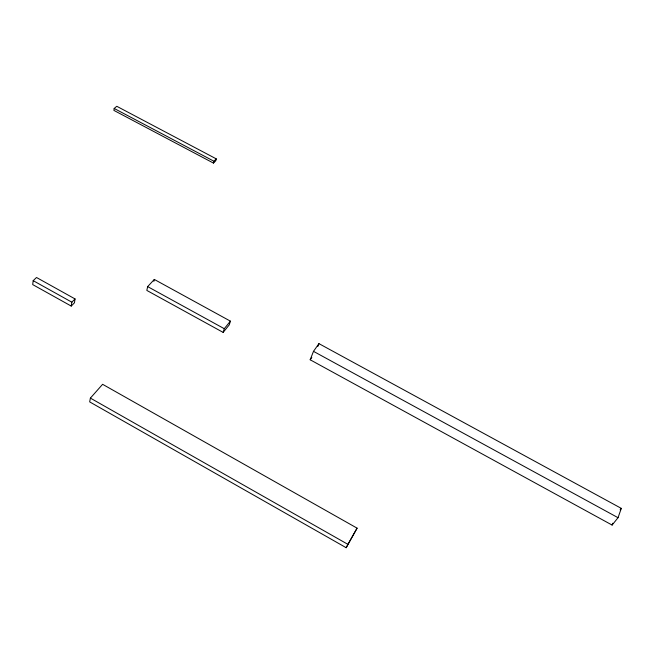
<?xml version="1.0" encoding="UTF-8"?>
<svg xmlns="http://www.w3.org/2000/svg" width="654" height="654" viewBox="0 0 654 654"><rect width="100%" height="100%" fill="white"/><g stroke="black" fill="none" stroke-linecap="round" stroke-linejoin="round"><path stroke-width="0.98" d="M33.182 280.656L32.7 284.596L71.229 306.072L74.433 302.827L75.063 298.943L36.51 277.5L33.182 280.656L71.85 302.189L71.229 306.072M114.188 108.466L113.87 110.387L213.474 163.099L215.804 160.737L216.278 158.873L116.772 106.291L114.188 108.466L213.948 161.236L216.278 158.873M90.399 398.106L89.672 401.891L346.187 547.709L357.084 528.154L102.613 384.307L90.399 398.106L347.92 544.357L346.187 547.709M147.665 286.607L146.815 290.417L223.153 332.404L229.276 324.842L230.404 321.147L154.319 279.438L147.665 286.607L224.273 328.7L223.153 332.404M153.886 281.343L154.319 279.438M213.474 163.099L213.948 161.236M618.038 517.698L621.3 508.371L318.939 343.636L313.487 351.353L310.184 359.782L612.111 525.072L618.038 517.698L313.487 351.353M612.111 525.072L612.773 523.216M317.836 346.44L318.939 343.636M347.92 544.357L357.084 528.154M310.184 359.782L311.811 357.46M620.123 509.85L621.3 508.371M224.273 328.7L230.404 321.147M71.85 302.189L75.063 298.943"/></g></svg>
